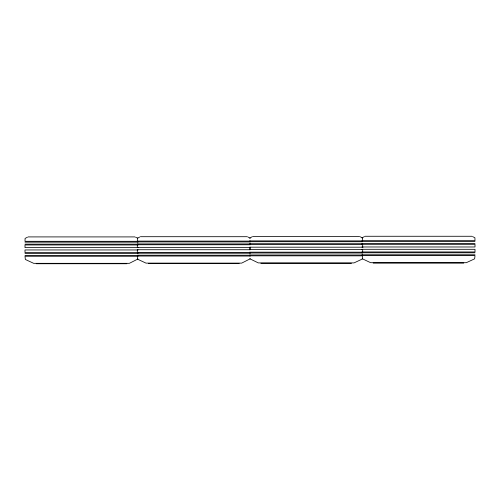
<?xml version="1.0" encoding="UTF-8"?>
<svg xmlns="http://www.w3.org/2000/svg" width="500" height="500" viewBox="0 0 500 500"><rect width="100%" height="100%" fill="white"/><g stroke="black" fill="none" stroke-linecap="round" stroke-linejoin="round"><path stroke-width="0.75" d="M138.019 258.962L129.369 263.331L33.675 263.331L25.35 259.469L25 256.256L138.044 256.256M249.662 238.181L252.081 236.794M250.338 258.75L241.688 263.119L145.994 263.119L137.669 259.25M361.981 237.963L364.4 236.575M27.444 237.219L25.094 238.406L25 241.312L138.044 241.312M139.762 237.006L137.413 238.194L137.319 241.1L250.362 241.1M365.044 236.269L471.912 236.269M252.725 236.488L359.594 236.488M140.406 236.7L247.275 236.7M28.087 236.912L134.956 236.912M361.956 240.669L475 240.669L474.906 237.763L472.556 236.575M249.638 240.888L362.681 240.888L362.587 237.981L360.238 236.794M361.956 241.5L475 241.5M249.638 241.713L362.681 241.713M137.319 241.931L250.362 241.931M25 242.144L138.044 242.144M361.956 243.494L475 243.494M249.638 243.706L362.681 243.706M137.319 243.925L250.362 243.925M25 244.137L138.044 244.137M361.956 244.325L475 244.325L475 246.981L361.956 246.981M249.638 244.537L362.681 244.537L362.681 247.194M250.362 244.75L137.319 244.75L137.319 247.406L250.362 247.406M138.044 244.969L25 244.969L25 247.625L138.044 247.625M249.638 247.194L362.994 247.194M361.956 249.306L475 249.306L475 251.962L361.956 251.962M249.638 249.519L362.681 249.519L362.681 252.175L249.638 252.175M250.362 249.731L137.319 249.731L137.319 252.387L250.362 252.387M138.044 249.95L25 249.95L25 252.606L138.044 252.606M361.956 252.794L475 252.794M249.638 253.006L362.681 253.006M137.319 253.219L250.362 253.219M25 253.438L138.044 253.438M361.956 254.781L475 254.781M249.638 255L362.681 255M137.319 255.212L250.362 255.212M25 255.425L138.044 255.425M361.956 255.613L475 255.613L474.65 258.825L466.325 262.688L370.631 262.688L362.163 258.694M249.638 255.831L362.681 255.831L362.331 259.037L354.006 262.906L258.312 262.906L249.731 258.731M250.362 256.044L137.319 256.044L137.525 259.119M373.169 263.087L463.787 263.087M260.85 263.3L351.469 263.3M148.531 263.512L239.15 263.512M36.212 263.731L126.831 263.731M247.919 237.006L250.269 238.194M135.6 237.219L137.838 238.238M250.338 247.194L250.338 249.519M249.662 247.406L249.662 249.731"/></g></svg>
